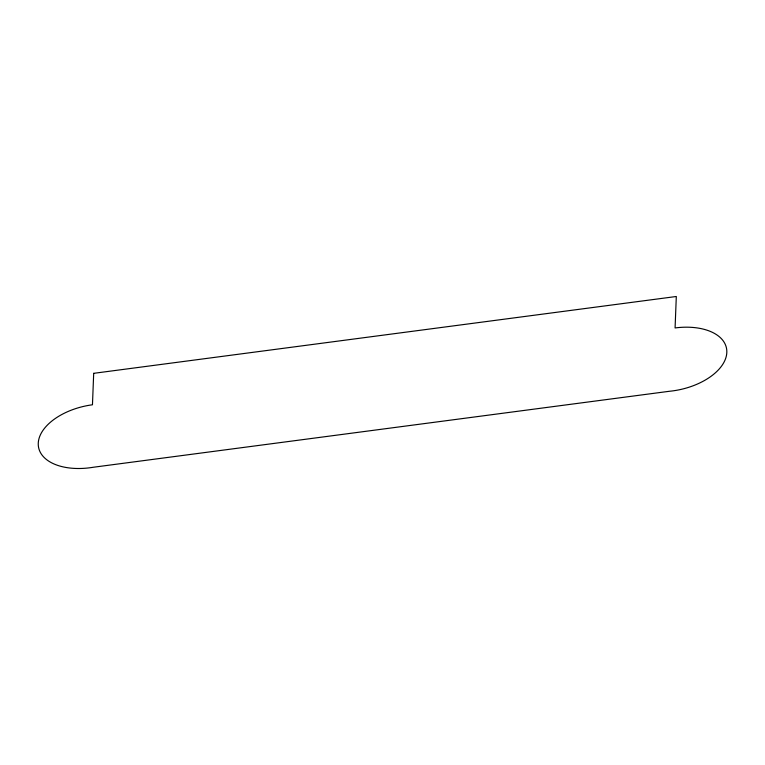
<?xml version="1.0" encoding="UTF-8"?>
<svg xmlns="http://www.w3.org/2000/svg" width="765" height="765" viewBox="0 0 765 765"><rect width="100%" height="100%" fill="white"/><g stroke="black" fill="none" stroke-linecap="round" stroke-linejoin="round"><path stroke-width="1.15" d="M93.693 373.33L92.46 404.781A53.875 30.82 -12.4 0 0 38.25 444.226A53.875 30.82 -12.4 0 0 93.311 467.252L669.308 391.288A53.875 30.82 -12.4 0 0 726.75 353.43A53.875 30.82 -12.4 0 0 675.084 327.946L676.308 296.495L93.693 373.33"/></g></svg>
